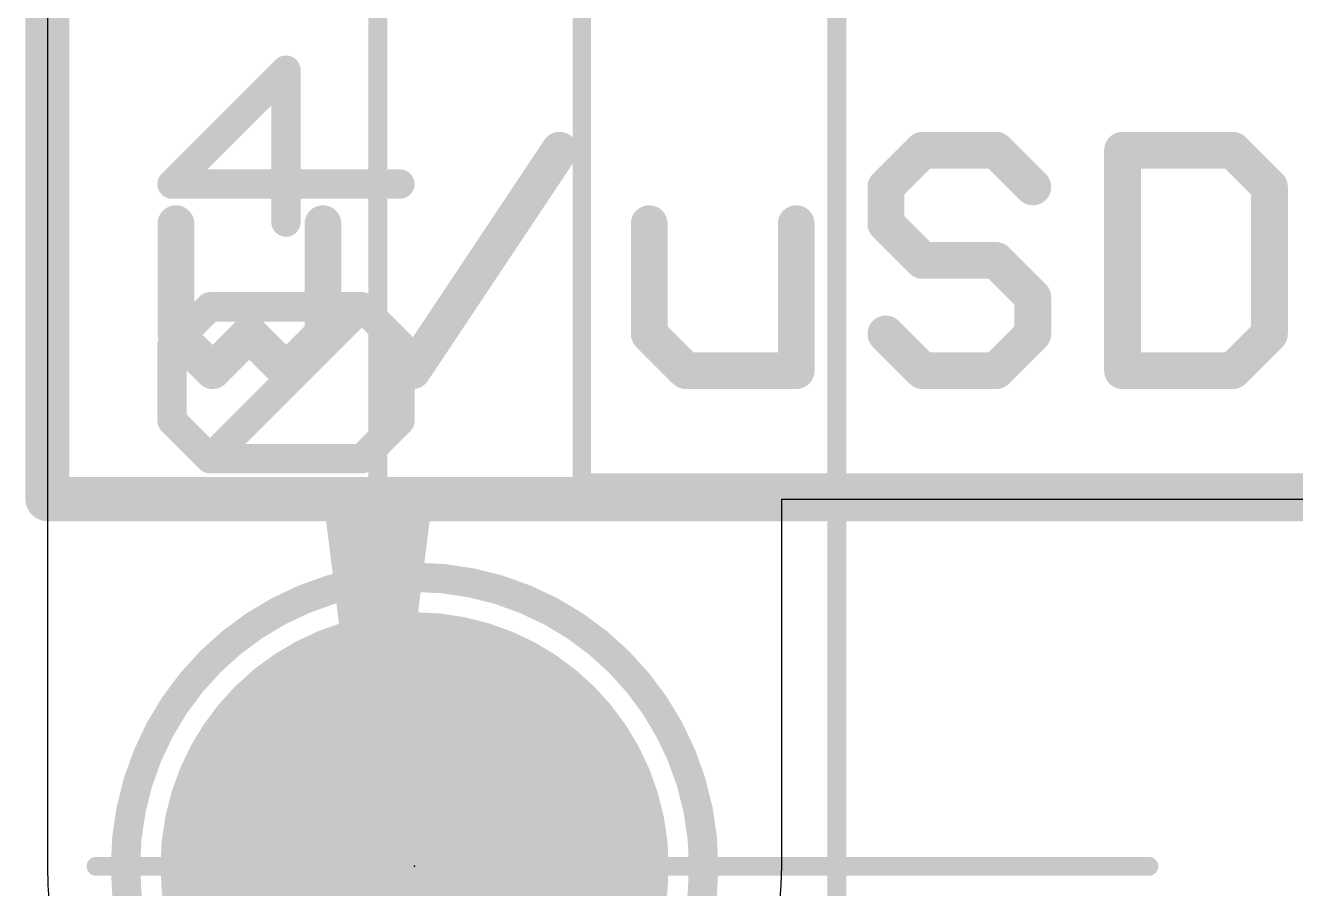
# Model space of a CAD drawing. Extents: x -9.9 to 50.1, y -10.4 to 42.4.
# Drawn here: x -5.23 to 3.56, y -2.69 to 3.28 of the extents above; entities that cross this region are included whole.
import ezdxf

# ---------------------------------------------------------------- set-up
doc = ezdxf.new("R2010")
doc.units = 0
for name, color, linetype in [('1', 12, 'CONTINUOUS'), ('16', 5, 'CONTINUOUS'), ('17', 110, 'CONTINUOUS'), ('20', 53, 'CONTINUOUS'), ('21', 40, 'CONTINUOUS'), ('22', 6, 'CONTINUOUS'), ('23', 53, 'CONTINUOUS'), ('47', 253, 'CONTINUOUS')]:
    doc.layers.add(name, color=color, linetype=linetype)

# ---------------------------------------------------------------- blocks, each defined once
blk = doc.blocks.new('ROUNDP')
at = {"const_width": 0.5}
blk.add_lwpolyline([(0, -0.25, 1), (0, 0.25, 1), (0, -0.25)], format="xyb", dxfattribs=at)

msp = doc.modelspace()

# ---------------------------------------------------------------- linework, layer by layer
at = {"layer": '1', "const_width": 0.3048}
for points in [[(-5.08, 0), (-5.08, 31.75)], [(38.481, 0), (-5.08, 0)]]:
    msp.add_lwpolyline(points, dxfattribs=at)
at = {"layer": '1', "const_width": 0.1524}
for points in [[(-5.08, 0.0762, 1), (-5.08, -0.0762)], [(-5.1562, 0, 1), (-5.0038, 0)]]:
    msp.add_lwpolyline(points, format="xyb", dxfattribs=at)
at = {"layer": '16', "const_width": 0.3048}
for points in [[(-5.08, 0), (-5.08, 31.75)], [(38.481, 0), (-5.08, 0)]]:
    msp.add_lwpolyline(points, dxfattribs=at)
at = {"layer": '16', "const_width": 0.1524}
for points in [[(-5.08, 0.0762, 1), (-5.08, -0.0762)], [(-5.1562, 0, 1), (-5.0038, 0)]]:
    msp.add_lwpolyline(points, format="xyb", dxfattribs=at)
at = {"layer": '20'}
for p, q in [((-5.08, 34.29), (-5.08, -2.54)), ((0, -2.54), (0, 0)), ((0, 0), (33.655, 0))]:
    msp.add_line(p, q, dxfattribs=at)
for start, end in [(180, 270), (270, 0)]:
    msp.add_arc((-2.54, -2.54), 2.54, start, end, dxfattribs=at)
at = {"layer": '21', "const_width": 0.254}
for points in [[(-2.5538, 0.889), (-1.537, 2.4143)], [(0.9747, 2.4143), (0.7205, 2.1601)], [(1.4831, 2.4143), (0.9747, 2.4143)], [(1.7373, 2.1601), (1.4831, 2.4143)], [(2.3576, 2.4143), (2.3576, 0.889)], [(3.1203, 2.4143), (2.3576, 2.4143)], [(3.3745, 2.1601), (3.1203, 2.4143)], [(0.7205, 2.1601), (0.7205, 1.9059)], [(3.3745, 1.1432), (3.3745, 2.1601)], [(-4.191, 1.9059), (-4.191, 1.1432)], [(-3.1741, 1.1432), (-3.1741, 1.9059)], [(-0.9167, 1.9059), (-0.9167, 1.1432)], [(0.1002, 0.889), (0.1002, 1.9059)], [(0.7205, 1.9059), (0.9747, 1.6517)], [(0.9747, 1.6517), (1.4831, 1.6517)], [(1.4831, 1.6517), (1.7373, 1.3974)], [(1.7373, 1.3974), (1.7373, 1.1432)], [(-4.191, 1.1432), (-3.9368, 0.889)], [(-3.9368, 0.889), (-3.6826, 1.1432)], [(-3.6826, 1.1432), (-3.4284, 0.889)], [(-3.4284, 0.889), (-3.1741, 1.1432)], [(-0.9167, 1.1432), (-0.6625, 0.889)], [(0.9747, 0.889), (0.7205, 1.1432)], [(1.7373, 1.1432), (1.4831, 0.889)], [(3.1203, 0.889), (3.3745, 1.1432)], [(-0.6625, 0.889), (0.1002, 0.889)], [(1.4831, 0.889), (0.9747, 0.889)], [(2.3576, 0.889), (3.1203, 0.889)]]:
    msp.add_lwpolyline(points, dxfattribs=at)
at = {"layer": '21'}
for points, const_width in [([(-1.4841, 2.3791, 1), (-1.5898, 2.4495)], 0.127), ([(0.9747, 2.4778, 1), (0.9747, 2.3508)], 0.127), ([(1.0196, 2.3694, 1), (0.9298, 2.4592)], 0.127), ([(1.528, 2.4592, 1), (1.4382, 2.3694)], 0.127), ([(1.4831, 2.3508, 1), (1.4831, 2.4778)], 0.127), ([(2.4211, 2.4143, 1), (2.2941, 2.4143)], 0.127), ([(2.3576, 2.4778, 1), (2.3576, 2.3508)], 0.127), ([(3.1652, 2.4592, 1), (3.0754, 2.3694)], 0.127), ([(3.1203, 2.3508, 1), (3.1203, 2.4778)], 0.127), ([(0.784, 2.1601, 1), (0.657, 2.1601)], 0.127), ([(3.438, 2.1601, 1), (3.311, 2.1601)], 0.127), ([(0.6756, 2.205, 1), (0.7654, 2.1152)], 0.127), ([(1.6924, 2.1152, 1), (1.7822, 2.205)], 0.127), ([(3.3296, 2.1152, 1), (3.4194, 2.205)], 0.127), ([(-4.1275, 1.9059, 1), (-4.2545, 1.9059)], 0.127), ([(-3.1106, 1.9059, 1), (-3.2376, 1.9059)], 0.127), ([(-0.8532, 1.9059, 1), (-0.9802, 1.9059)], 0.127), ([(0.1637, 1.9059, 1), (0.0367, 1.9059)], 0.127), ([(0.7654, 1.9508, 1), (0.6756, 1.861)], 0.127), ([(0.657, 1.9059, 1), (0.784, 1.9059)], 0.127), ([(0.9747, 1.7151, 1), (0.9747, 1.5882)], 0.127), ([(0.9298, 1.6067, 1), (1.0196, 1.6966)], 0.127), ([(1.528, 1.6966, 1), (1.4382, 1.6067)], 0.127), ([(1.4831, 1.5882, 1), (1.4831, 1.7151)], 0.127), ([(1.8008, 1.3974, 1), (1.6738, 1.3974)], 0.127), ([(1.6924, 1.3525, 1), (1.7822, 1.4423)], 0.127), ([(-4.1461, 1.1881, 1), (-4.2359, 1.0983)], 0.127), ([(-3.6377, 1.1881, 1), (-3.7275, 1.0983)], 0.127), ([(-3.6377, 1.0983, 1), (-3.7275, 1.1881)], 0.127), ([(-3.1292, 1.0983, 1), (-3.219, 1.1881)], 0.127), ([(-0.8718, 1.1881, 1), (-0.9616, 1.0983)], 0.127), ([(0.7654, 1.1881, 1), (0.6756, 1.0983)], 0.127), ([(1.7822, 1.0983, 1), (1.6924, 1.1881)], 0.127), ([(3.4194, 1.0983, 1), (3.3296, 1.1881)], 0.127), ([(-4.2545, 1.1432, 1), (-4.1275, 1.1432)], 0.127), ([(-3.2376, 1.1432, 1), (-3.1106, 1.1432)], 0.127), ([(-0.9802, 1.1432, 1), (-0.8532, 1.1432)], 0.127), ([(1.6738, 1.1432, 1), (1.8008, 1.1432)], 0.127), ([(3.311, 1.1432, 1), (3.438, 1.1432)], 0.127), ([(-3.9817, 0.9339, 1), (-3.8919, 0.8441)], 0.127), ([(-3.9817, 0.8441, 1), (-3.8919, 0.9339)], 0.127), ([(-3.4733, 0.9339, 1), (-3.3834, 0.8441)], 0.127), ([(-3.4733, 0.8441, 1), (-3.3834, 0.9339)], 0.127), ([(-2.6067, 0.9242, 1), (-2.501, 0.8538)], 0.127), ([(-0.6625, 0.9525, 1), (-0.6625, 0.8255)], 0.127), ([(-0.7074, 0.8441, 1), (-0.6176, 0.9339)], 0.127), ([(0.1002, 0.8255, 1), (0.1002, 0.9525)], 0.127), ([(0.9747, 0.9525, 1), (0.9747, 0.8255)], 0.127), ([(0.9298, 0.8441, 1), (1.0196, 0.9339)], 0.127), ([(1.4382, 0.9339, 1), (1.528, 0.8441)], 0.127), ([(1.4831, 0.8255, 1), (1.4831, 0.9525)], 0.127), ([(2.3576, 0.9525, 1), (2.3576, 0.8255)], 0.127), ([(3.0754, 0.9339, 1), (3.1652, 0.8441)], 0.127), ([(3.1203, 0.8255, 1), (3.1203, 0.9525)], 0.127), ([(0.0367, 0.889, 1), (0.1637, 0.889)], 0.127), ([(2.2941, 0.889, 1), (2.4211, 0.889)], 0.127), ([(-2.54, -4.54, 1), (-2.54, -0.54, 1), (-2.54, -4.54)], 0.2032)]:
    msp.add_lwpolyline(points, format="xyb", dxfattribs=dict(at, const_width=const_width))
at = {"layer": '22'}
for points, const_width in [([(-1.383, 31.635), (-1.383, 0.115)], 0.127), ([(-4.2177, 2.1798), (-3.4297, 2.9679)], 0.2032), ([(-3.4297, 2.9679), (-3.4297, 1.9171)], 0.2032), ([(-2.6416, 2.1798), (-4.2177, 2.1798)], 0.2032), ([(-3.9551, 1.3307), (-4.2177, 1.068)], 0.2032), ([(-2.9043, 1.3307), (-3.9551, 1.3307)], 0.2032), ([(-2.9043, 1.3307), (-3.9551, 0.28)], 0.2032), ([(-2.6416, 1.068), (-2.9043, 1.3307)], 0.2032), ([(-4.2177, 1.068), (-4.2177, 0.5427)], 0.2032), ([(-2.6416, 0.5427), (-2.6416, 1.068)], 0.2032), ([(-4.2177, 0.5427), (-3.9551, 0.28)], 0.2032), ([(-2.9043, 0.28), (-2.6416, 0.5427)], 0.2032), ([(-3.9551, 0.28), (-2.9043, 0.28)], 0.2032), ([(-1.383, 0.115), (33.317, 0.115)], 0.127)]:
    msp.add_lwpolyline(points, dxfattribs=dict(at, const_width=const_width))
for points, const_width in [([(-3.3789, 2.9679, 1), (-3.4805, 2.9679)], 0.1016), ([(-3.3938, 2.932, 1), (-3.4656, 3.0038)], 0.1016), ([(-4.2537, 2.2157, 1), (-4.1818, 2.1439)], 0.1016), ([(-4.2177, 2.2306, 1), (-4.2177, 2.129)], 0.1016), ([(-2.6416, 2.129, 1), (-2.6416, 2.2306)], 0.1016), ([(-3.4805, 1.9171, 1), (-3.3789, 1.9171)], 0.1016), ([(-3.9551, 1.3815, 1), (-3.9551, 1.2799)], 0.1016), ([(-3.9191, 1.2948, 1), (-3.991, 1.3667)], 0.1016), ([(-2.8684, 1.3667, 1), (-2.9402, 1.2948)], 0.1016), ([(-2.8684, 1.2948, 1), (-2.9402, 1.3667)], 0.1016), ([(-2.9043, 1.2799, 1), (-2.9043, 1.3815)], 0.1016), ([(-4.2537, 1.104, 1), (-4.1818, 1.0321)], 0.1016), ([(-4.1669, 1.068, 1), (-4.2685, 1.068)], 0.1016), ([(-2.5908, 1.068, 1), (-2.6924, 1.068)], 0.1016), ([(-2.6775, 1.0321, 1), (-2.6057, 1.104)], 0.1016), ([(-4.1818, 0.5786, 1), (-4.2537, 0.5067)], 0.1016), ([(-2.6057, 0.5067, 1), (-2.6775, 0.5786)], 0.1016), ([(-4.2685, 0.5427, 1), (-4.1669, 0.5427)], 0.1016), ([(-2.6924, 0.5427, 1), (-2.5908, 0.5427)], 0.1016), ([(-3.9551, 0.3308, 1), (-3.9551, 0.2292)], 0.1016), ([(-3.991, 0.3159, 1), (-3.9191, 0.2441)], 0.1016), ([(-3.991, 0.2441, 1), (-3.9191, 0.3159)], 0.1016), ([(-2.9402, 0.3159, 1), (-2.8684, 0.2441)], 0.1016), ([(-2.9043, 0.2292, 1), (-2.9043, 0.3308)], 0.1016), ([(-1.383, 0.1467, 1), (-1.383, 0.0833)], 0.0635), ([(-1.4147, 0.115, 1), (-1.3513, 0.115)], 0.0635)]:
    msp.add_lwpolyline(points, format="xyb", dxfattribs=dict(at, const_width=const_width))
at = {"layer": '23'}
msp.add_point((-2.54, -2.54), dxfattribs=at)
at = {"layer": '47', "const_width": 0.13}
for points in [[(-2.794, -2.475), (-2.794, 34.225)], [(0.381, 15.113), (0.381, -10.332)], [(-2.794, -2.475), (-3.1132, 0.06)], [(-3.1132, 0.06), (-2.4748, 0.06)], [(-2.794, -2.475), (-3.054, 0.06)], [(-2.794, -2.475), (-2.924, 0.06)], [(-2.4748, 0.06), (-2.794, -2.475)], [(-2.664, 0.06), (-2.794, -2.475)], [(-2.534, 0.06), (-2.794, -2.475)], [(2.54, -2.54), (-4.744, -2.54)]]:
    msp.add_lwpolyline(points, dxfattribs=at)
at = {"layer": '47', "const_width": 0.065}
for points in [[(-3.081, 0.0641, 1), (-3.1455, 0.0559)], [(-3.1132, 0.0925, 1), (-3.1132, 0.0275)], [(-3.0217, 0.0633, 1), (-3.0863, 0.0567)], [(-2.8915, 0.0617, 1), (-2.9565, 0.0583)], [(-2.6315, 0.0583, 1), (-2.6965, 0.0617)], [(-2.5017, 0.0567, 1), (-2.5663, 0.0633)], [(-2.4425, 0.0559, 1), (-2.507, 0.0641)], [(-2.4748, 0.0275, 1), (-2.4748, 0.0925)], [(-2.8262, -2.4709, 1), (-2.7618, -2.4791)], [(-2.8263, -2.4717, 1), (-2.7617, -2.4783)], [(-2.8265, -2.4767, 1), (-2.7615, -2.4733)], [(-2.8265, -2.4733, 1), (-2.7615, -2.4767)], [(-2.8265, -2.475, 1), (-2.7615, -2.475)], [(-2.8263, -2.4783, 1), (-2.7617, -2.4717)], [(-2.8262, -2.4791, 1), (-2.7618, -2.4709)], [(-4.744, -2.5075, 1), (-4.744, -2.5725)], [(2.54, -2.5725, 1), (2.54, -2.5075)]]:
    msp.add_lwpolyline(points, format="xyb", dxfattribs=at)

# ---------------------------------------------------------------- block references
at = {"layer": '17', "xscale": 3.516, "yscale": 3.516}
msp.add_blockref('ROUNDP', (-2.54, -2.54), dxfattribs=at)
msp.add_blockref('ROUNDP', (-2.54, -2.54), dxfattribs=at)

doc.saveas('drawing.dxf')
